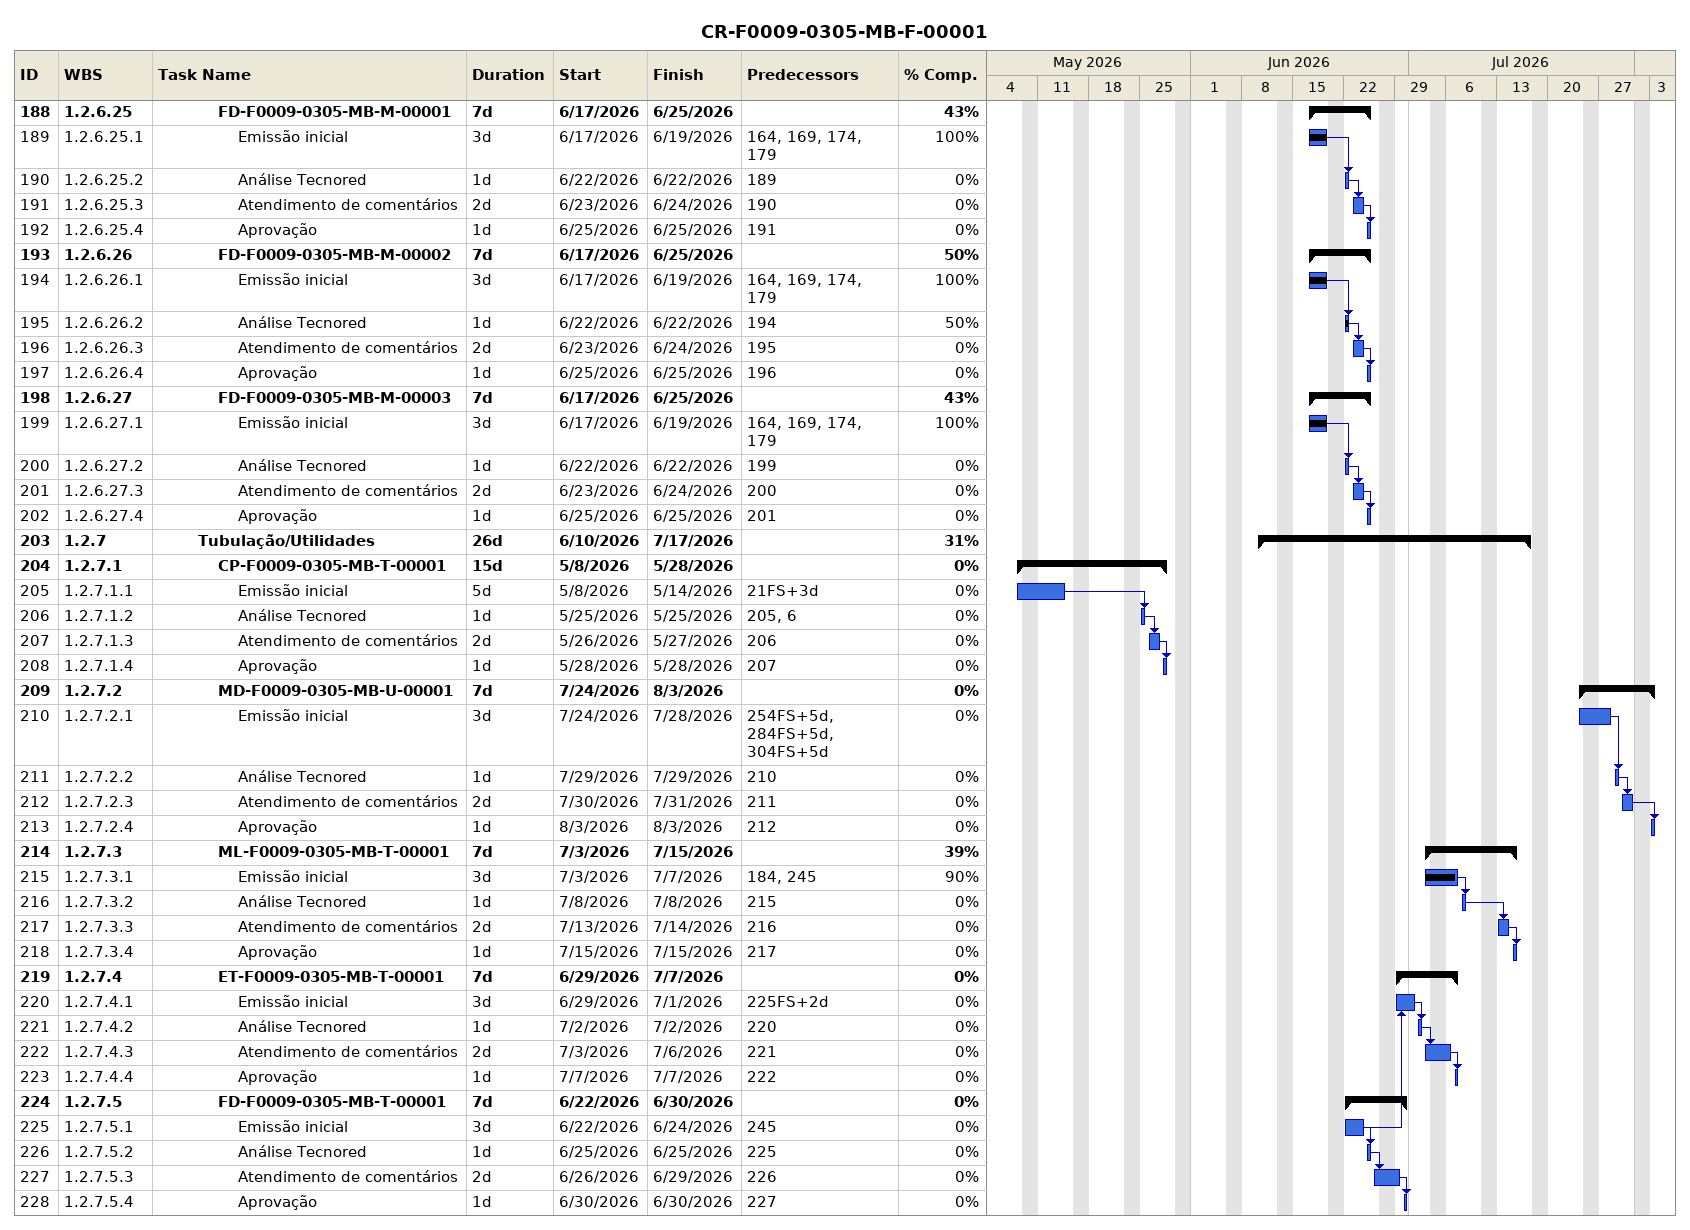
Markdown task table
CR-F0009-0305-MB-F-00001

| ID | WBS | Task | Duration | Start | Finish | Predecessors | % complete |
|---|---|---|---|---|---|---|---|
| 188 | 1.2.6.25 | **FD-F0009-0305-MB-M-00001** | 7d | 2026-06-17 | 2026-06-25 |  | 43 |
| 189 | 1.2.6.25.1 | Emissão inicial | 3d | 2026-06-17 | 2026-06-19 | 164, 169, 174, 179 | 100 |
| 190 | 1.2.6.25.2 | Análise Tecnored | 1d | 2026-06-22 | 2026-06-22 | 189 | 0 |
| 191 | 1.2.6.25.3 | Atendimento de comentários | 2d | 2026-06-23 | 2026-06-24 | 190 | 0 |
| 192 | 1.2.6.25.4 | Aprovação | 1d | 2026-06-25 | 2026-06-25 | 191 | 0 |
| 193 | 1.2.6.26 | **FD-F0009-0305-MB-M-00002** | 7d | 2026-06-17 | 2026-06-25 |  | 50 |
| 194 | 1.2.6.26.1 | Emissão inicial | 3d | 2026-06-17 | 2026-06-19 | 164, 169, 174, 179 | 100 |
| 195 | 1.2.6.26.2 | Análise Tecnored | 1d | 2026-06-22 | 2026-06-22 | 194 | 50 |
| 196 | 1.2.6.26.3 | Atendimento de comentários | 2d | 2026-06-23 | 2026-06-24 | 195 | 0 |
| 197 | 1.2.6.26.4 | Aprovação | 1d | 2026-06-25 | 2026-06-25 | 196 | 0 |
| 198 | 1.2.6.27 | **FD-F0009-0305-MB-M-00003** | 7d | 2026-06-17 | 2026-06-25 |  | 43 |
| 199 | 1.2.6.27.1 | Emissão inicial | 3d | 2026-06-17 | 2026-06-19 | 164, 169, 174, 179 | 100 |
| 200 | 1.2.6.27.2 | Análise Tecnored | 1d | 2026-06-22 | 2026-06-22 | 199 | 0 |
| 201 | 1.2.6.27.3 | Atendimento de comentários | 2d | 2026-06-23 | 2026-06-24 | 200 | 0 |
| 202 | 1.2.6.27.4 | Aprovação | 1d | 2026-06-25 | 2026-06-25 | 201 | 0 |
| 203 | 1.2.7 | **Tubulação/Utilidades** | 26d | 2026-06-10 | 2026-07-17 |  | 31 |
| 204 | 1.2.7.1 | **CP-F0009-0305-MB-T-00001** | 15d | 2026-05-08 | 2026-05-28 |  | 0 |
| 205 | 1.2.7.1.1 | Emissão inicial | 5d | 2026-05-08 | 2026-05-14 | 21FS+3d | 0 |
| 206 | 1.2.7.1.2 | Análise Tecnored | 1d | 2026-05-25 | 2026-05-25 | 205, 6 | 0 |
| 207 | 1.2.7.1.3 | Atendimento de comentários | 2d | 2026-05-26 | 2026-05-27 | 206 | 0 |
| 208 | 1.2.7.1.4 | Aprovação | 1d | 2026-05-28 | 2026-05-28 | 207 | 0 |
| 209 | 1.2.7.2 | **MD-F0009-0305-MB-U-00001** | 7d | 2026-07-24 | 2026-08-03 |  | 0 |
| 210 | 1.2.7.2.1 | Emissão inicial | 3d | 2026-07-24 | 2026-07-28 | 254FS+5d, 284FS+5d, 304FS+5d | 0 |
| 211 | 1.2.7.2.2 | Análise Tecnored | 1d | 2026-07-29 | 2026-07-29 | 210 | 0 |
| 212 | 1.2.7.2.3 | Atendimento de comentários | 2d | 2026-07-30 | 2026-07-31 | 211 | 0 |
| 213 | 1.2.7.2.4 | Aprovação | 1d | 2026-08-03 | 2026-08-03 | 212 | 0 |
| 214 | 1.2.7.3 | **ML-F0009-0305-MB-T-00001** | 7d | 2026-07-03 | 2026-07-15 |  | 39 |
| 215 | 1.2.7.3.1 | Emissão inicial | 3d | 2026-07-03 | 2026-07-07 | 184, 245 | 90 |
| 216 | 1.2.7.3.2 | Análise Tecnored | 1d | 2026-07-08 | 2026-07-08 | 215 | 0 |
| 217 | 1.2.7.3.3 | Atendimento de comentários | 2d | 2026-07-13 | 2026-07-14 | 216 | 0 |
| 218 | 1.2.7.3.4 | Aprovação | 1d | 2026-07-15 | 2026-07-15 | 217 | 0 |
| 219 | 1.2.7.4 | **ET-F0009-0305-MB-T-00001** | 7d | 2026-06-29 | 2026-07-07 |  | 0 |
| 220 | 1.2.7.4.1 | Emissão inicial | 3d | 2026-06-29 | 2026-07-01 | 225FS+2d | 0 |
| 221 | 1.2.7.4.2 | Análise Tecnored | 1d | 2026-07-02 | 2026-07-02 | 220 | 0 |
| 222 | 1.2.7.4.3 | Atendimento de comentários | 2d | 2026-07-03 | 2026-07-06 | 221 | 0 |
| 223 | 1.2.7.4.4 | Aprovação | 1d | 2026-07-07 | 2026-07-07 | 222 | 0 |
| 224 | 1.2.7.5 | **FD-F0009-0305-MB-T-00001** | 7d | 2026-06-22 | 2026-06-30 |  | 0 |
| 225 | 1.2.7.5.1 | Emissão inicial | 3d | 2026-06-22 | 2026-06-24 | 245 | 0 |
| 226 | 1.2.7.5.2 | Análise Tecnored | 1d | 2026-06-25 | 2026-06-25 | 225 | 0 |
| 227 | 1.2.7.5.3 | Atendimento de comentários | 2d | 2026-06-26 | 2026-06-29 | 226 | 0 |
| 228 | 1.2.7.5.4 | Aprovação | 1d | 2026-06-30 | 2026-06-30 | 227 | 0 |
